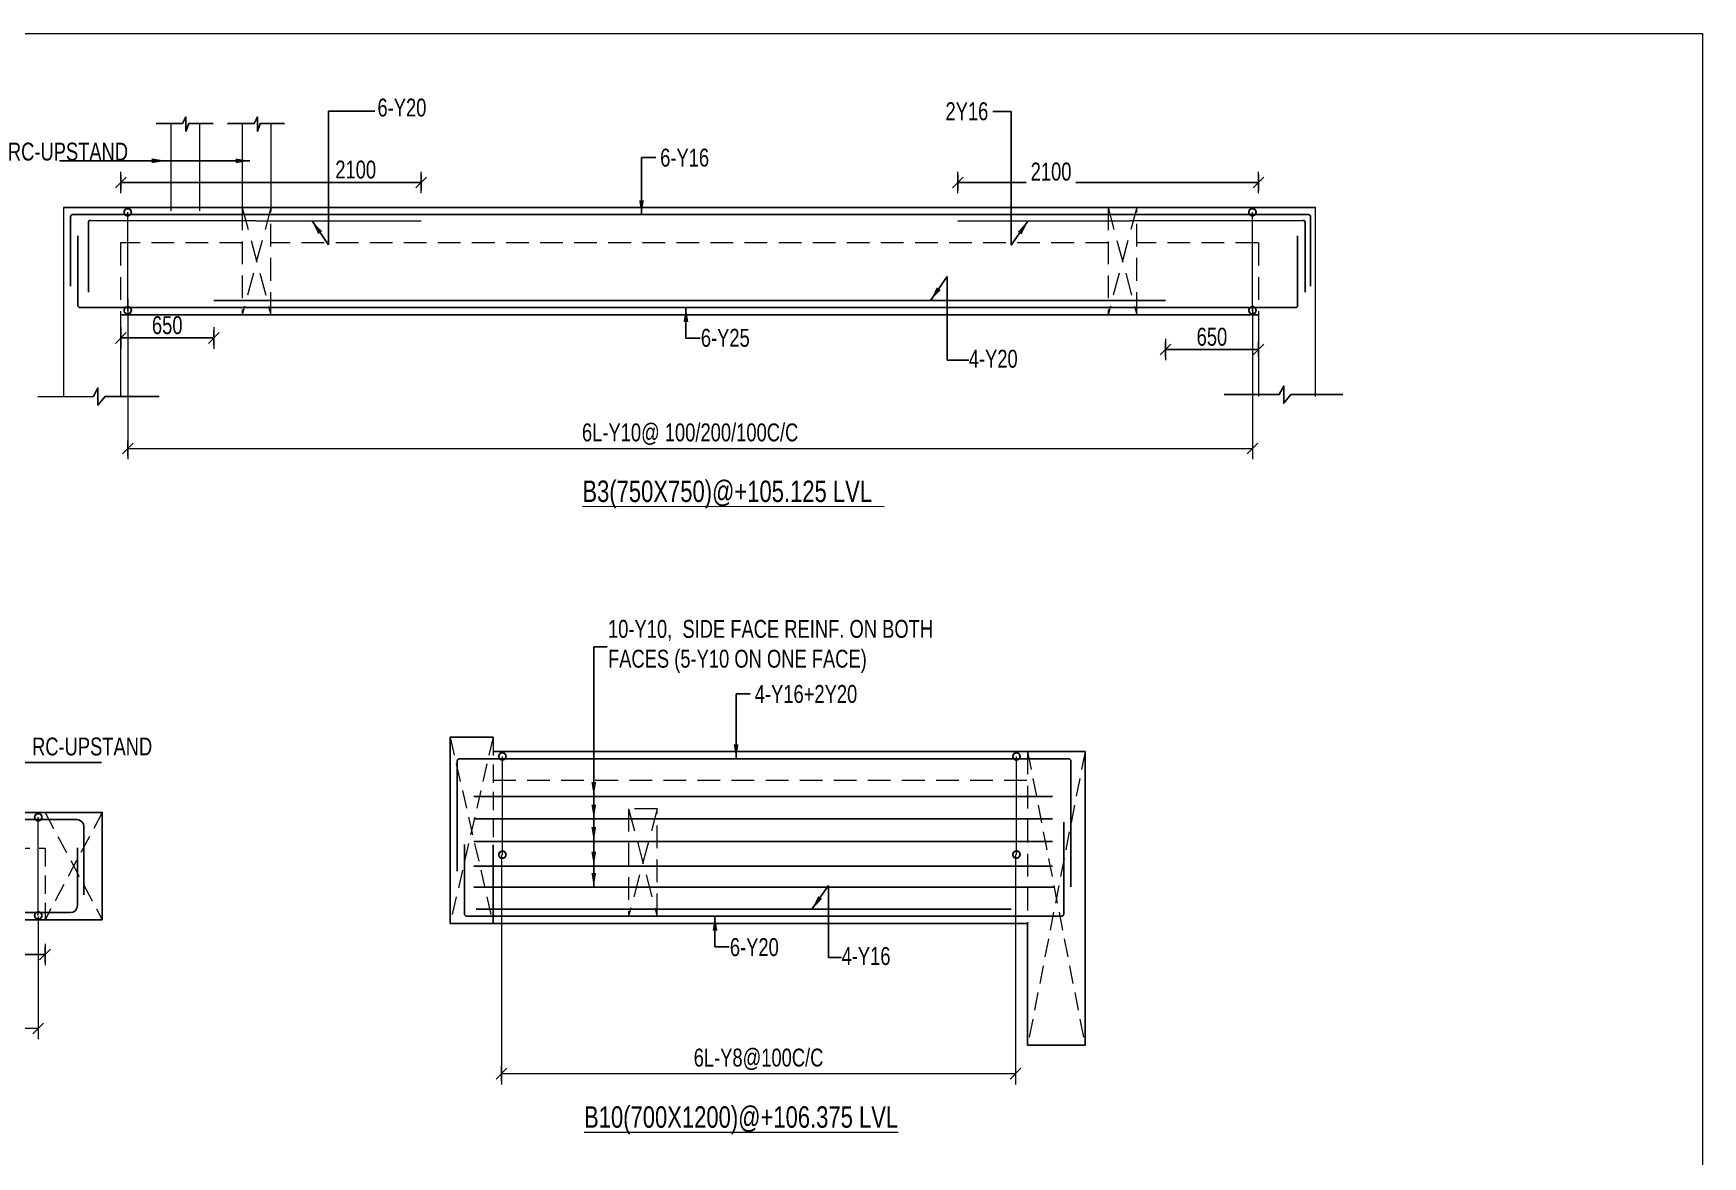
# Model space of a CAD drawing. Header units: millimetres. Extents: x 24879 to 98673, y 1890 to 33226.
# Drawn here: x 46732 to 58396, y 24937 to 32784 of the extents above; entities that cross this region are included whole.
import ezdxf

# ---------------------------------------------------------------- set-up
doc = ezdxf.new("R2010")
doc.units = ezdxf.units.MM
for name, pattern in [('CONTINOUS', [0]), ('CONTINU', [0]), ('HIDDEN', [9.525, 6.35, -3.175])]:
    doc.linetypes.add(name, pattern=pattern)
for name, color, linetype in [('-S-ARROW', 253, 'Continuous'), ('-S-DIM', 3, 'Continuous'), ('-S-MISC', 8, 'Continuous'), ('-STR-BEAM', 4, 'CONTINU'), ('-STR-REINF', 3, 'Continuous'), ('-STR-TEXT', 6, 'Continuous')]:
    doc.layers.add(name, color=color, linetype=linetype)
for name, color, linetype, lineweight in [('-S-STIRUP', 11, 'Continuous', 9), ('-STR-COLUMN', 5, 'HIDDEN', 13), ('-STR-RF-DIM', 252, 'CONTINOUS', 20), ('Elevation-1', 41, 'Continuous', 20), ('S-BEAM-IDEN', 2, 'Continuous', 9), ('SEC TEXT', 9, 'Continuous', 18), ('SLAB LINE', 254, 'HIDDEN', 20)]:
    doc.layers.add(name, color=color, linetype=linetype, lineweight=lineweight)
doc.styles.add('BEAM-LS', font='romans.shx', dxfattribs={"width": 0.8})
doc.styles.add('EL', font='swisscl.ttf')
doc.styles.add('SOBHA', font='swisscl.ttf')
doc.styles.add('sobha.sed', font='swisscl.ttf')
doc.dimstyles.new('S-50', dxfattribs={"dimscale": 50, "dimtxt": 2.5, "dimasz": 1.25, "dimexe": 1, "dimexo": 1, "dimgap": 0.5, "dimtad": 1, "dimdec": 0, "dimrnd": 0.0005, "dimzin": 0, "dimdsep": 46, "dimtxsty": 'EL', "dimblk": 'ARCHTICK', "dimcen": 0.09, "dimdle": 1.5, "dimclrd": 251, "dimclre": 251, "dimclrt": 6, "dimadec": 0, "dimazin": 0, "dimtfac": 1, "dimtdec": 0, "dimtofl": 0, "dimtmove": 0, "dimatfit": 3, "dimfxl": 2, "dimtolj": 1, "dimtzin": 0, "dimlwd": -1, "dimlwe": -1, "dimarcsym": 0})
doc.dimstyles.new('S-DIM50', dxfattribs={"dimscale": 50, "dimtxt": 2.5, "dimasz": 1.2, "dimexe": 1.5, "dimexo": 1, "dimgap": 0.5, "dimtad": 1, "dimdec": 0, "dimdsep": 46, "dimtxsty": 'sobha.sed', "dimblk": 'OBLIQUE', "dimcen": 0, "dimdle": 0.75, "dimclrd": 8, "dimclre": 8, "dimclrt": 6, "dimazin": 2, "dimtfac": 1, "dimtdec": 0, "dimtix": 1, "dimtmove": 2, "dimatfit": 3, "dimfxl": 1, "dimtolj": 1, "dimlwd": -1, "dimlwe": 9, "dimarcsym": 0})
doc.dimstyles.new('STIRUP', dxfattribs={"dimscale": 50, "dimtxt": 2.5, "dimasz": 2.2, "dimexe": 0, "dimexo": 0, "dimgap": 0.5, "dimtad": 0, "dimdec": 0, "dimzin": 0, "dimdsep": 46, "dimtxsty": 'BEAM-LS', "dimblk": 'DOTSMALL', "dimcen": 0.09, "dimclrd": 256, "dimclre": 256, "dimclrt": 256, "dimadec": 5, "dimazin": 0, "dimtfac": 1, "dimtdec": 0, "dimtofl": 0, "dimtmove": 0, "dimatfit": 3, "dimldrblk": 'DOTSMALL', "dimfxl": 0, "dimfxlon": 1, "dimtolj": 1, "dimtzin": 0, "dimlwd": -1, "dimlwe": -1, "dimarcsym": 0})

# ---------------------------------------------------------------- blocks, each defined once
blk = doc.blocks.new('_DotSmall')
at = {"color": 0, "linetype": 'ByBlock', "const_width": 0.5}
blk.add_lwpolyline([(-0.0625, 0, 1), (0.0625, 0, 1)], format="xyb", close=True, dxfattribs=at)
blk = doc.blocks.new('*D62')
at = {"layer": '-S-STIRUP', "ltscale": 100, "transparency": 16777216}
blk.add_line((55250, 30849), (55250, 31535), dxfattribs=at)
at = {"layer": '-S-STIRUP', "linetype": 'CONTINU', "ltscale": 100, "transparency": 16777216, "xscale": 100, "yscale": 100, "zscale": 100}
for p, rotation in [((55250, 31535), 90), ((55250, 30849), 270)]:
    blk.add_blockref('_DotSmall', p, dxfattribs=dict(at, rotation=rotation))
blk = doc.blocks.new('*D63')
at = {"layer": '-S-STIRUP', "ltscale": 100, "transparency": 16777216}
blk.add_line((47391, 30849), (47391, 31535), dxfattribs=at)
at = {"layer": '-S-STIRUP', "linetype": 'CONTINU', "ltscale": 100, "transparency": 16777216, "xscale": 100, "yscale": 100, "zscale": 100}
for p, rotation in [((47391, 31535), 90), ((47391, 30849), 270)]:
    blk.add_blockref('_DotSmall', p, dxfattribs=dict(at, rotation=rotation))
blk = doc.blocks.new('_ArchTick')
at = {"color": 0, "linetype": 'ByBlock', "const_width": 0.15}
blk.add_lwpolyline([(-0.5, -0.5), (0.5, 0.5)], dxfattribs=at)
blk = doc.blocks.new('_Oblique')
at = {"color": 0, "linetype": 'ByBlock', "lineweight": -2}
for p, q in [((-0.5, -0.5), (0.5, 0.5)), ((0, 0.71), (0, -0.71))]:
    blk.add_line(p, q, dxfattribs=at)
blk = doc.blocks.new('*D64')
at = {"layer": '-STR-RF-DIM', "color": 8, "linetype": 'Continuous', "lineweight": 9, "transparency": 16777216}
for p, q in [((47391, 30930), (47391, 29809)), ((55250, 30884), (55250, 29809))]:
    blk.add_line(p, q, dxfattribs=at)
at = {"layer": '-STR-RF-DIM', "color": 8, "linetype": 'Continuous', "transparency": 16777216}
blk.add_line((47391, 29884), (55250, 29884), dxfattribs=at)
at = {"layer": '-STR-RF-DIM', "color": 8, "transparency": 16777216, "xscale": 75, "yscale": 75, "zscale": 75, "rotation": 180}
blk.add_blockref('_Oblique', (47391, 29884), dxfattribs=at)
at = {"layer": '-STR-RF-DIM', "color": 8, "transparency": 16777216, "xscale": 75, "yscale": 75, "zscale": 75}
blk.add_blockref('_Oblique', (55250, 29884), dxfattribs=at)
at = {"layer": '-STR-RF-DIM', "color": 6, "transparency": 16777216, "insert": (51321, 29984), "char_height": 125, "attachment_point": 5, "style": 'sobha.sed'}
blk.add_mtext('\\A1;6L-Y10@ 100/200/100C/C', dxfattribs=at)
blk = doc.blocks.new('*D65')
at = {"layer": '-S-DIM', "color": 8, "linetype": 'Continuous', "transparency": 16777216}
blk.add_line((47341, 31743), (49442, 31743), dxfattribs=at)
at = {"layer": '-S-DIM', "color": 8, "linetype": 'Continuous', "lineweight": 9, "transparency": 16777216}
for p, q in [((47342, 31668), (47342, 31818)), ((49441, 31668), (49441, 31818))]:
    blk.add_line(p, q, dxfattribs=at)
at = {"layer": '-S-DIM', "color": 8, "transparency": 16777216, "xscale": 75, "yscale": 75, "zscale": 75, "rotation": 180}
blk.add_blockref('_Oblique', (47342, 31743), dxfattribs=at)
at = {"layer": '-S-DIM', "color": 8, "transparency": 16777216, "xscale": 75, "yscale": 75, "zscale": 75}
blk.add_blockref('_Oblique', (49441, 31743), dxfattribs=at)
at = {"layer": '-S-DIM', "color": 6, "transparency": 16777216, "insert": (48984, 31832), "char_height": 125, "attachment_point": 5, "style": 'sobha.sed'}
blk.add_mtext('\\A1;2100', dxfattribs=at)
blk = doc.blocks.new('*D66')
at = {"layer": '-S-DIM', "color": 8, "linetype": 'Continuous', "transparency": 16777216}
for p, q in [((53191, 31743), (53669, 31743)), ((55292, 31743), (54016, 31743))]:
    blk.add_line(p, q, dxfattribs=at)
at = {"layer": '-S-DIM', "color": 8, "linetype": 'Continuous', "lineweight": 9, "transparency": 16777216}
for p, q in [((53192, 31668), (53192, 31818)), ((55292, 31668), (55292, 31818))]:
    blk.add_line(p, q, dxfattribs=at)
at = {"layer": '-S-DIM', "color": 8, "transparency": 16777216, "xscale": 75, "yscale": 75, "zscale": 75, "rotation": 180}
blk.add_blockref('_Oblique', (53192, 31743), dxfattribs=at)
at = {"layer": '-S-DIM', "color": 8, "transparency": 16777216, "xscale": 75, "yscale": 75, "zscale": 75}
blk.add_blockref('_Oblique', (55292, 31743), dxfattribs=at)
at = {"layer": '-S-DIM', "color": 6, "transparency": 16777216, "insert": (53843, 31818), "char_height": 125, "attachment_point": 5, "style": 'sobha.sed'}
blk.add_mtext('\\A1;2100', dxfattribs=at)
blk = doc.blocks.new('*D67')
at = {"layer": '-S-DIM', "color": 8, "linetype": 'Continuous', "lineweight": 9, "transparency": 16777216}
for p, q in [((47342, 30731), (47342, 30581)), ((47992, 30731), (47992, 30581))]:
    blk.add_line(p, q, dxfattribs=at)
at = {"layer": '-S-DIM', "color": 8, "linetype": 'Continuous', "transparency": 16777216}
blk.add_line((47341, 30656), (47992, 30656), dxfattribs=at)
at = {"layer": '-S-DIM', "color": 8, "transparency": 16777216, "xscale": 75, "yscale": 75, "zscale": 75, "rotation": 180}
blk.add_blockref('_Oblique', (47342, 30656), dxfattribs=at)
at = {"layer": '-S-DIM', "color": 8, "transparency": 16777216, "xscale": 75, "yscale": 75, "zscale": 75}
blk.add_blockref('_Oblique', (47992, 30656), dxfattribs=at)
at = {"layer": '-S-DIM', "color": 6, "transparency": 16777216, "insert": (47667, 30745), "char_height": 125, "attachment_point": 5, "style": 'sobha.sed'}
blk.add_mtext('\\A1;650', dxfattribs=at)
blk = doc.blocks.new('*D68')
at = {"layer": '-S-DIM', "color": 8, "linetype": 'Continuous', "transparency": 16777216}
blk.add_line((55292, 30575), (54641, 30575), dxfattribs=at)
at = {"layer": '-S-DIM', "color": 8, "linetype": 'Continuous', "lineweight": 9, "transparency": 16777216}
for p, q in [((54642, 30650), (54642, 30500)), ((55292, 30650), (55292, 30500))]:
    blk.add_line(p, q, dxfattribs=at)
at = {"layer": '-S-DIM', "color": 8, "transparency": 16777216, "xscale": 75, "yscale": 75, "zscale": 75, "rotation": 180}
blk.add_blockref('_Oblique', (54642, 30575), dxfattribs=at)
at = {"layer": '-S-DIM', "color": 8, "transparency": 16777216, "xscale": 75, "yscale": 75, "zscale": 75}
blk.add_blockref('_Oblique', (55292, 30575), dxfattribs=at)
at = {"layer": '-S-DIM', "color": 6, "transparency": 16777216, "insert": (54967, 30664), "char_height": 125, "attachment_point": 5, "style": 'sobha.sed'}
blk.add_mtext('\\A1;650', dxfattribs=at)
blk = doc.blocks.new('*D103')
at = {"layer": '-S-DIM', "color": 8, "linetype": 'Continuous', "lineweight": 9, "transparency": 16777216}
for p, q in [((46213, 26423), (46213, 26273)), ((46813, 26423), (46813, 26273))]:
    blk.add_line(p, q, dxfattribs=at)
at = {"layer": '-S-DIM', "color": 8, "linetype": 'Continuous', "transparency": 16777216}
blk.add_line((46814, 26348), (46212, 26348), dxfattribs=at)
at = {"layer": '-S-DIM', "color": 8, "transparency": 16777216, "xscale": 75, "yscale": 75, "zscale": 75, "rotation": 180}
blk.add_blockref('_Oblique', (46213, 26348), dxfattribs=at)
at = {"layer": '-S-DIM', "color": 8, "transparency": 16777216, "xscale": 75, "yscale": 75, "zscale": 75}
blk.add_blockref('_Oblique', (46813, 26348), dxfattribs=at)
at = {"layer": '-S-DIM', "color": 6, "transparency": 16777216, "insert": (46513, 26437), "char_height": 125, "attachment_point": 5, "style": 'sobha.sed'}
blk.add_mtext('\\A1;600', dxfattribs=at)
blk = doc.blocks.new('*D105')
at = {"layer": '-S-STIRUP', "ltscale": 100, "transparency": 16777216}
blk.add_line((46766, 26621), (46766, 27308), dxfattribs=at)
at = {"layer": '-S-STIRUP', "linetype": 'CONTINU', "ltscale": 100, "transparency": 16777216, "xscale": 100, "yscale": 100, "zscale": 100}
for p, rotation in [((46766, 27308), 90), ((46766, 26621), 270)]:
    blk.add_blockref('_DotSmall', p, dxfattribs=dict(at, rotation=rotation))
blk = doc.blocks.new('*D106')
at = {"layer": '-STR-RF-DIM', "color": 8, "linetype": 'Continuous', "lineweight": 9, "transparency": 16777216}
for p, q in [((39985, 26621), (39985, 25757)), ((46766, 26615), (46766, 25757))]:
    blk.add_line(p, q, dxfattribs=at)
at = {"layer": '-STR-RF-DIM', "color": 8, "linetype": 'Continuous', "transparency": 16777216}
blk.add_line((46766, 25832), (39984, 25832), dxfattribs=at)
at = {"layer": '-STR-RF-DIM', "color": 8, "transparency": 16777216, "xscale": 75, "yscale": 75, "zscale": 75, "rotation": 180}
blk.add_blockref('_Oblique', (39985, 25832), dxfattribs=at)
at = {"layer": '-STR-RF-DIM', "color": 8, "transparency": 16777216, "xscale": 75, "yscale": 75, "zscale": 75}
blk.add_blockref('_Oblique', (46766, 25832), dxfattribs=at)
at = {"layer": '-STR-RF-DIM', "color": 6, "transparency": 16777216, "insert": (43375, 25932), "char_height": 125, "attachment_point": 5, "style": 'sobha.sed'}
blk.add_mtext('\\A1;4L-Y10@ 100/200/100C/C', dxfattribs=at)
blk = doc.blocks.new('*D82')
at = {"layer": '-S-STIRUP', "ltscale": 100, "transparency": 16777216}
blk.add_line((50009, 27046), (50009, 27733), dxfattribs=at)
at = {"layer": '-S-STIRUP', "linetype": 'CONTINU', "ltscale": 100, "transparency": 16777216, "xscale": 100, "yscale": 100, "zscale": 100}
for p, rotation in [((50009, 27733), 90), ((50009, 27046), 270)]:
    blk.add_blockref('_DotSmall', p, dxfattribs=dict(at, rotation=rotation))
blk = doc.blocks.new('*D83')
at = {"layer": '-S-STIRUP', "ltscale": 100, "transparency": 16777216}
blk.add_line((53601, 27047), (53601, 27733), dxfattribs=at)
at = {"layer": '-S-STIRUP', "linetype": 'CONTINU', "ltscale": 100, "transparency": 16777216, "xscale": 100, "yscale": 100, "zscale": 100}
for p, rotation in [((53601, 27733), 90), ((53601, 27047), 270)]:
    blk.add_blockref('_DotSmall', p, dxfattribs=dict(at, rotation=rotation))
blk = doc.blocks.new('*D84')
at = {"layer": '-STR-RF-DIM', "color": 8, "linetype": 'Continuous', "lineweight": 9, "transparency": 16777216}
for p, q in [((50003, 27046), (50003, 25441)), ((53595, 27046), (53595, 25441))]:
    blk.add_line(p, q, dxfattribs=at)
at = {"layer": '-STR-RF-DIM', "color": 8, "linetype": 'Continuous', "transparency": 16777216}
blk.add_line((53596, 25516), (50002, 25516), dxfattribs=at)
at = {"layer": '-STR-RF-DIM', "color": 8, "transparency": 16777216, "xscale": 75, "yscale": 75, "zscale": 75, "rotation": 180}
blk.add_blockref('_Oblique', (50003, 25516), dxfattribs=at)
at = {"layer": '-STR-RF-DIM', "color": 8, "transparency": 16777216, "xscale": 75, "yscale": 75, "zscale": 75}
blk.add_blockref('_Oblique', (53595, 25516), dxfattribs=at)
at = {"layer": '-STR-RF-DIM', "color": 6, "transparency": 16777216, "insert": (51799, 25616), "char_height": 125, "width": 513.52, "attachment_point": 5, "style": 'sobha.sed'}
blk.add_mtext('\\A1;6L-Y8@100C/C', dxfattribs=at)
blk = doc.blocks.new('A$Ccd2fb86f')
at = {"layer": 'Elevation-1', "color": 6, "ltscale": 20}
blk.add_lwpolyline([(0, 545.01), (670.34, 545.01), (670.34, 0), (0, 0)], close=True, dxfattribs=at)

msp = doc.modelspace()

# ---------------------------------------------------------------- linework, layer by layer
at = {"layer": '-S-MISC', "linetype": 'ByBlock', "ltscale": 1000, "elevation": 0}
for points in [[(47588.7, 32154.9), (47773.6, 32154.9), (47797.7, 32200.1), (47797.7, 32101), (47817.2, 32155.3), (47987.4, 32155.3)], [(48088.7, 32155), (48273.6, 32155), (48297.7, 32200.2), (48297.7, 32101), (48317.2, 32155.4), (48487.4, 32155.4)], [(46763.9, 30245.7), (47152.1, 30247.5), (47183, 30307.2), (47183, 30187), (47232.8, 30247.5), (47611.1, 30247.5)], [(55052.4, 30260.1), (55438, 30260.7), (55468.8, 30320.3), (55468.8, 30200.2), (55518.7, 30260.7), (55881.8, 30260.7)]]:
    msp.add_lwpolyline(points, dxfattribs=at)
at = {"layer": '-STR-BEAM'}
for p, q in [((55691.6, 31568.4, 0), (46941.6, 31568.4, 0)), ((55291.6, 30818.4, 0), (47341.6, 30818.4, 0)), ((49943.8, 27766.1, -178586.6), (53679.1, 27766.2, -178586.6)), ((39913.1, 27341.1), (46813.1, 27341.1)), ((39913.1, 26591.1), (46813.1, 26591.1)), ((49943.7, 26566.1, -178586.6), (53679.1, 26566.2, -178586.6)), ((49943.8, 26566.1, -178586.6), (53679.2, 26566.2, -178586.6))]:
    msp.add_line(p, q, dxfattribs=at)
at = {"layer": '-STR-BEAM', "elevation": -178586.6}
for points in [[(49943.7, 26566), (49943.7, 26566), (49643.7, 26566), (49643.7, 27866), (49943.7, 27866)], [(53679.1, 27766.2), (53679.1, 27766.2), (54080.1, 27766.2), (54080.1, 25716.2), (53679.1, 25716.2), (53679.1, 26566.2)], [(49943.7, 27116), (49943.7, 26566)]]:
    msp.add_lwpolyline(points, dxfattribs=at)
at = {"layer": '-STR-BEAM'}
msp.add_lwpolyline([(46813.1, 27341.1), (47213.1, 27341.1), (47213.1, 26591.1), (46813.1, 26591.1)], dxfattribs=at)
at = {"layer": '-STR-COLUMN', "linetype": 'Continuous', "ltscale": 10}
for p, q in [((47691.5, 32154.9, 0), (47691.5, 31545.4, 0)), ((47891.5, 32155.3, 0), (47891.5, 31545.4, 0)), ((48191.6, 32155, 0), (48191.6, 31545.5, 0)), ((48391.6, 32155.4, 0), (48391.6, 31545.5, 0)), ((46941.6, 31568.4, 0), (46941.6, 30247.5, 0)), ((55691.6, 30247.5, 0), (55691.6, 31568.4, 0)), ((47341.6, 30818.4, 0), (47341.6, 30247.5, 0)), ((55291.6, 30818.4, 0), (55291.6, 30247.5, 0))]:
    msp.add_line(p, q, dxfattribs=at)
at = {"layer": '-STR-REINF', "ltscale": 10}
for p, q in [((46992.3, 31503.4, 0), (46992.3, 31017.8, 0)), ((47007.3, 31518.4, 0), (55641.6, 31518.4, 0)), ((55656.5, 31503.4, 0), (55656.5, 31017.8, 0)), ((47115.9, 31463, 0), (47115.9, 30977.3, 0)), ((49442, 31471.4, 0), (47130.9, 31478, 0)), ((53191.2, 31471.4, 0), (55603.2, 31478, 0)), ((55618.1, 31463, 0), (55618.1, 30977.3, 0)), ((47042.3, 31369.1, 0), (47042.3, 30883.4, 0)), ((55566, 31369.1, 0), (55566, 30883.4, 0)), ((47991.6, 30918.4, 0), (54641.6, 30918.4, 0)), ((47057.3, 30868.4, 0), (55551, 30868.4, 0)), ((49693.8, 27701.1, -178586.6), (49693.8, 26930.5, -178586.6)), ((53966.2, 27716.2, -178586.6), (49708.7, 27716.1, -178586.6)), ((53981.2, 27701.2, -178586.6), (53981.2, 26822.4, -178586.6)), ((39351.6, 27291.1, 0), (47035.3, 27291.1, 0)), ((47085.3, 27241.1, 0), (47085.3, 26764.4, 0)), ((53931.2, 27274, -178586.6), (53931.2, 26631.2, -178586.6)), ((47039.8, 27094.8), (47039.8, 26691.1, 0)), ((49744.2, 27116.8, -178586.6), (49744.2, 26631.1, -178586.6)), ((39410.4, 26641.1, 0), (46989.8, 26641.1, 0)), ((53916.1, 26616.2, -178586.6), (49759.2, 26616.1, -178586.6)), ((53563.2, 26666.1, -178586.6), (49826.9, 26666, -178586.6))]:
    msp.add_line(p, q, dxfattribs=at)
at = {"layer": '-STR-REINF', "color": 30, "ltscale": 10}
for p, q in [((49810.5, 27453.1), (53853.2, 27453.1)), ((49810.5, 27296.6), (53853.2, 27296.6)), ((49810.5, 27138.6), (53853.2, 27138.6)), ((49810.5, 26966.2), (53853.2, 26966.2)), ((49810.5, 26819), (53868, 26819))]:
    msp.add_line(p, q, dxfattribs=at)
at = {"layer": '-STR-REINF', "ltscale": 10}
for centre, radius, start, end in [((47007.3, 31503.4, 0), 15, 90, 180), ((55641.5, 31503.4, 0), 15, 0, 90), ((47130.9, 31463, 0), 15, 90, 180), ((55603.1, 31463, 0), 15, 0, 90), ((47057.3, 30883.4, 0), 15, 180, 270), ((55551, 30883.4, 0), 15, 270, 0), ((49708.8, 27701.1, -178586.6), 15, 90, 180), ((53966.2, 27701.2, -178586.6), 15, 0, 90), ((46989.8, 26691.1, 0), 50, 270, 0), ((49759.2, 26631.1, -178586.6), 15, 180, 270), ((53916.2, 26631.2, -178586.6), 15, 270, 0)]:
    msp.add_arc(centre, radius, start, end, dxfattribs=at)
at = {"layer": '-STR-REINF', "ltscale": 10, "extrusion": (5.51247e-09, 0, 1)}
msp.add_arc((47035.3, 27241.1, 0), 50, 0, 90, dxfattribs=at)
at = {"layer": 'S-BEAM-IDEN', "color": 9, "linetype": 'HIDDEN', "ltscale": 20}
for p, q in [((49643.7, 27865.9, -178586.6), (49943.7, 26566, -178586.6)), ((49943.7, 27866.1, -178586.6), (49644.3, 26566, -178586.6)), ((49943.7, 27866, -178586.6), (49943.7, 27116, -178586.6)), ((53679.1, 27766.2, -178586.6), (54080.1, 25716.2, -178586.6)), ((54080.1, 27766.2, -178586.6), (53679.7, 25716.2, -178586.6)), ((46813.1, 27341.1), (47213.1, 26591.1)), ((47213.1, 27341.1), (46813.1, 26591.1)), ((39913.1, 27091.1), (46813.1, 27091.1)), ((46813.1, 27091.1), (46813.1, 26591.1))]:
    msp.add_line(p, q, dxfattribs=at)
at = {"layer": 'SLAB LINE', "linetype": 'HIDDEN', "ltscale": 25}
for p, q in [((48191.6, 31568.4, 0), (48391.6, 30818.4, 0)), ((48391.6, 31568.4), (48191.6, 30818.4, 0)), ((54241.6, 31568.4, 0), (54441.6, 30818.4, 0)), ((54441.6, 31568.4), (54241.6, 30818.4, 0)), ((48191.6, 31320.2, 0), (47341.6, 31320.2, 0)), ((47341.6, 31320.2, 0), (47341.6, 30818.4, 0)), ((54241.6, 31320.2, 0), (48391.6, 31320.2, 0)), ((55291.6, 31320.2, 0), (54441.6, 31320.2, 0)), ((55291.6, 31320.2, 0), (55291.6, 30818.4, 0)), ((53679.2, 27766.2, -178586.6), (53679.1, 26566.2, -178586.6)), ((49943.8, 27566, -178586.6), (53679.2, 27565.9, -178586.6)), ((51030.2, 27615.9, -178586.6), (51031, 27615.9, -178586.6)), ((50890.7, 27366.1, -178586.6), (51090.7, 26616.1, -178586.6)), ((51090.7, 27366.1, -178586.6), (50890.7, 26616.1, -178586.6))]:
    msp.add_line(p, q, dxfattribs=at)
for points, elevation in [([(48391.6, 31568.4), (48191.6, 31568.4), (48191.6, 30818.4), (48391.6, 30818.4), (48391.6, 31568.4)], 0), ([(54441.6, 31568.4), (54241.6, 31568.4), (54241.6, 30818.4), (54441.6, 30818.4), (54441.6, 31568.4)], 0), ([(51090.7, 27366.1), (50890.7, 27366.1), (50890.7, 26616.1), (51090.7, 26616.1), (51090.7, 27366.1)], -178586.6)]:
    msp.add_lwpolyline(points, dxfattribs=dict(at, elevation=elevation))

# ---------------------------------------------------------------- block references
at = {"layer": 'Elevation-1', "color": 6, "ltscale": 20, "xscale": 50, "yscale": 50, "zscale": 50}
msp.add_blockref('A$Ccd2fb86f', (24878.6, 5533.7), dxfattribs=at)

# ---------------------------------------------------------------- texts
at = {"layer": '-STR-TEXT', "color": 6, "char_height": 125, "style": 'SOBHA'}
for s, insert, attachment_point in [('\\A1;6-Y20', (49136.1, 32201.8, 178586.6), 7), ('\\A1;2Y16', (53404.4, 32175.9, 178586.6), 9), ('\\A1;RC-UPSTAND', (46553.6, 31894.1, 0), 7), ('\\A1;6-Y16', (51111.7, 31978.8, 0), 1), ('\\A1;4-Y16+2Y20', (51772.6, 28231.6, -178586.6), 1), ('\\A1;RC-UPSTAND', (47562.1, 27737.7, 0), 9)]:
    msp.add_mtext(s, dxfattribs=dict(at, insert=insert, attachment_point=attachment_point))
for s, insert, width, attachment_point in [('\\A1;6-Y25', (51395.7, 30593.2, 0), 281.386, 7), ('\\A1;4-Y20', (53267.8, 30446.7, 178586.6), 281.386, 7), ('\\A1;10-Y10,  SIDE FACE REINF. ON BOTH FACES (5-Y10 ON ONE FACE)', (50747, 28686.2, 0), 2699.459, 1), ('\\A1;6-Y20', (51598.6, 26335.9, -178586.6), 281.386, 7), ('\\A1;4-Y16', (52379.1, 26273.7, 178586.6), 281.386, 7)]:
    msp.add_mtext(s, dxfattribs=dict(at, insert=insert, width=width, attachment_point=attachment_point))
at = {"layer": 'SEC TEXT', "color": 1, "linetype": 'ByBlock', "style": 'sobha.sed'}
for s, rotation, p in [('%%UB3(750X750)@+105.125 LVL  ', 359.98928, (50568.1, 29510.2, 0)), ('%%UB10(700X1200)@+106.375 LVL', 0.01072, (50579.5, 25138, -178586.6))]:
    msp.add_text(s, height=150, rotation=rotation, dxfattribs=at).set_placement(p)

# ---------------------------------------------------------------- dimensions: what is measured, and where the dimension line sits
at = {"layer": '-S-DIM'}
dim = msp.add_linear_dim(base=(49441.5, 31743.1), p1=(47341.6, 31568.4), p2=(49441.5, 31454.9), dimstyle='S-DIM50', override={"dimscale": 1, "dimtxt": 125, "dimasz": 75, "dimexe": 75, "dimexo": 0, "dimgap": 25, "dimblk1": 'Oblique', "dimblk2": 'Oblique', "dimsah": 1, "dimcen": 4.5, "dimfxl": 75, "dimfxlon": 1}, dxfattribs=at)
dim.commit()
dim.dimension.update_dxf_attribs({"geometry": '*D65', "text_midpoint": (48983.5, 31832.1), "dimtype": 160})
dim = msp.add_linear_dim(base=(53191.6, 31743.1, 0), p1=(55291.6, 31568.4, 0), p2=(53191.6, 31454.9, 0), angle=180, dimstyle='S-DIM50', override={"dimscale": 1, "dimtxt": 125, "dimasz": 75, "dimexe": 75, "dimexo": 0, "dimgap": 25, "dimblk1": 'Oblique', "dimblk2": 'Oblique', "dimsah": 1, "dimcen": 4.5, "dimfxl": 75, "dimfxlon": 1}, dxfattribs=at)
dim.commit()
dim.dimension.update_dxf_attribs({"geometry": '*D66', "text_midpoint": (53842.7, 31818.1, 0), "dimtype": 160})
for base, p1, p2, picture, middle in [((47991.6, 30655.6, 0), (47341.6, 30778.4, 0), (47991.6, 30918.4, 0), '*D67', (47666.6, 30744.6, 0)), ((54641.6, 30575, 0), (55291.6, 30818.4, 0), (54641.6, 30918.4, 0), '*D68', (54966.6, 30664, 0)), ((46213.1, 26347.6), (46813.1, 26591.1), (46213.1, 26691, 0), '*D103', (46513.1, 26436.6))]:
    dim = msp.add_linear_dim(base=base, p1=p1, p2=p2, dimstyle='S-DIM50', override={"dimscale": 1, "dimtxt": 125, "dimasz": 75, "dimexe": 75, "dimexo": 0, "dimgap": 25, "dimblk1": 'Oblique', "dimblk2": 'Oblique', "dimsah": 1, "dimcen": 4.5, "dimfxl": 75, "dimfxlon": 1}, dxfattribs=at)
    dim.commit()
    dim.dimension.update_dxf_attribs({"geometry": picture, "text_midpoint": middle})
at = {"layer": '-S-STIRUP', "linetype": 'CONTINU', "ltscale": 100}
for base, p1, p2, picture, middle in [((47391.4, 31535.4, 178586.6), (47391.4, 30848.7, 178586.6), (47391.4, 31535.4, 178586.6), '*D63', (47391.4, 31192.1, 178586.6)), ((55249.8, 31535.4, 178586.6), (55249.8, 30848.7, 178586.6), (55249.8, 31535.4, 178586.6), '*D62', (55249.8, 31192.1, 178586.6)), ((50009.4, 27733.1, 178692.6), (50009.4, 27046.4, 178692.6), (50009.4, 27733.1, 178692.6), '*D82', (50009.4, 27389.7, 178692.6)), ((53601.3, 27733.2, 0), (53601.3, 27046.5, 0), (53601.3, 27733.2, 0), '*D83', (53601.3, 27389.9, 0)), ((46765.6, 27308.1, 357279.2), (46765.6, 26621.4, 357279.2), (46765.6, 27308.1, 357279.2), '*D105', (46765.6, 26964.8, 357279.2))]:
    dim = msp.add_linear_dim(base=base, p1=p1, p2=p2, angle=90, text=' ', dimstyle='STIRUP', override={"dimasz": 2}, dxfattribs=at)
    dim.commit()
    dim.dimension.update_dxf_attribs({"geometry": picture, "text_midpoint": middle})
at = {"layer": '-STR-RF-DIM'}
dim = msp.add_linear_dim(base=(55249.7, 29883.9, 178586.6), p1=(47391.4, 30929.7, 178586.6), p2=(55249.7, 30884.5, 178586.6), text='6L-Y10@ 100/200/100C/C', dimstyle='S-DIM50', override={"dimscale": 1, "dimtxt": 125, "dimasz": 75, "dimexe": 75, "dimexo": 0, "dimgap": 25, "dimsah": 1, "dimcen": 4.5, "dimfxl": 75}, dxfattribs=at)
dim.commit()
dim.dimension.update_dxf_attribs({"geometry": '*D64', "text_midpoint": (51320.6, 29984.1, 178586.6)})
for base, p1, p2, text, picture, middle in [((50003.1, 25516.1), (53595.2, 27045.6, 0), (50003.1, 27046.4, 178692.6), '6L-Y8@100C/C', '*D84', (51799.1, 25616.2)), ((39984.9, 25832.1, 357279.2), (46765.6, 26615.1, 357279.2), (39984.9, 26621.4, 535971.8), '4L-Y10@ 100/200/100C/C', '*D106', (43375.3, 25932.2, 357279.2))]:
    dim = msp.add_linear_dim(base=base, p1=p1, p2=p2, angle=180, text=text, dimstyle='S-DIM50', override={"dimscale": 1, "dimtxt": 125, "dimasz": 75, "dimexe": 75, "dimexo": 0, "dimgap": 25, "dimsah": 1, "dimcen": 4.5, "dimfxl": 75}, dxfattribs=at)
    dim.commit()
    dim.dimension.update_dxf_attribs({"geometry": picture, "text_midpoint": middle})

# ---------------------------------------------------------------- leaders
at = {"layer": '-S-ARROW'}
for points in [[(48678.7, 31473.5, 0), (48794.2, 31307.1, 0), (48794.2, 32240.7, 0), (49117.3, 32240.7, 0)], [(47659.4, 31894.1, 0), (46914.5, 31894.1, 0)], [(48245.2, 31894.1, 0), (47580.1, 31894.1, 0)], [(50981.3, 31518.4, 0), (50981.3, 31916.3, 0), (51080.4, 31916.3, 0)], [(53000.9, 30918.2, 178586.6), (53116.4, 31084.7, 178586.6), (53116.4, 30500.4, 178586.6), (53267.8, 30500.4, 178586.6)], [(50647.6, 26819, 0), (50647.6, 28499, 0), (50742, 28499, 0)], [(50647.6, 27138.6, 0), (50647.6, 28499, 0), (50742, 28499, 0)], [(50647.6, 27296.6, 0), (50647.6, 28499, 0), (50742, 28499, 0)], [(50647.6, 27453.1, 0), (50647.6, 28499, 0), (50742, 28499, 0)], [(51642.3, 27715.9, -178586.6), (51642.3, 28169.1, -178586.6), (51741.3, 28169.1, -178586.6)], [(46463.1, 27689.7, 0), (47208, 27689.7, 0)], [(52172.2, 26664.6, 178586.6), (52287.7, 26831, 178586.6), (52287.7, 26326.7, 178586.6), (52379.1, 26326.7, 178586.6)]]:
    msp.add_leader(points, dimstyle='S-50', override={"dimasz": 2, "dimgap": 0.1, "dimtad": 0}, dxfattribs=at)
at = {"layer": '-S-ARROW', "annotation_type": 0, "has_hookline": 1, "hookline_direction": 1}
for points, text_width in [([(53680.5, 31471.2, 178586.6), (53565, 31304.7, 178586.6), (53565, 32238.4, 178586.6), (53435.3, 32238.4, 178586.6)], 295.3), ([(51291.6, 30868.4, 0), (51291.6, 30655.7, 0), (51390.7, 30655.7, 0)], 353.8), ([(50647.6, 26966.2, 0), (50647.6, 28499, 0), (50742, 28499, 0)], 2699.5), ([(51494.6, 26615.9, -178586.6), (51494.6, 26403.1, -178586.6), (51593.7, 26403.1, -178586.6)], 354.1)]:
    msp.add_leader(points, dimstyle='S-50', override={"dimasz": 2, "dimgap": 0.1, "dimtad": 0}, dxfattribs=dict(at, text_width=text_width))

doc.saveas('drawing.dxf')
